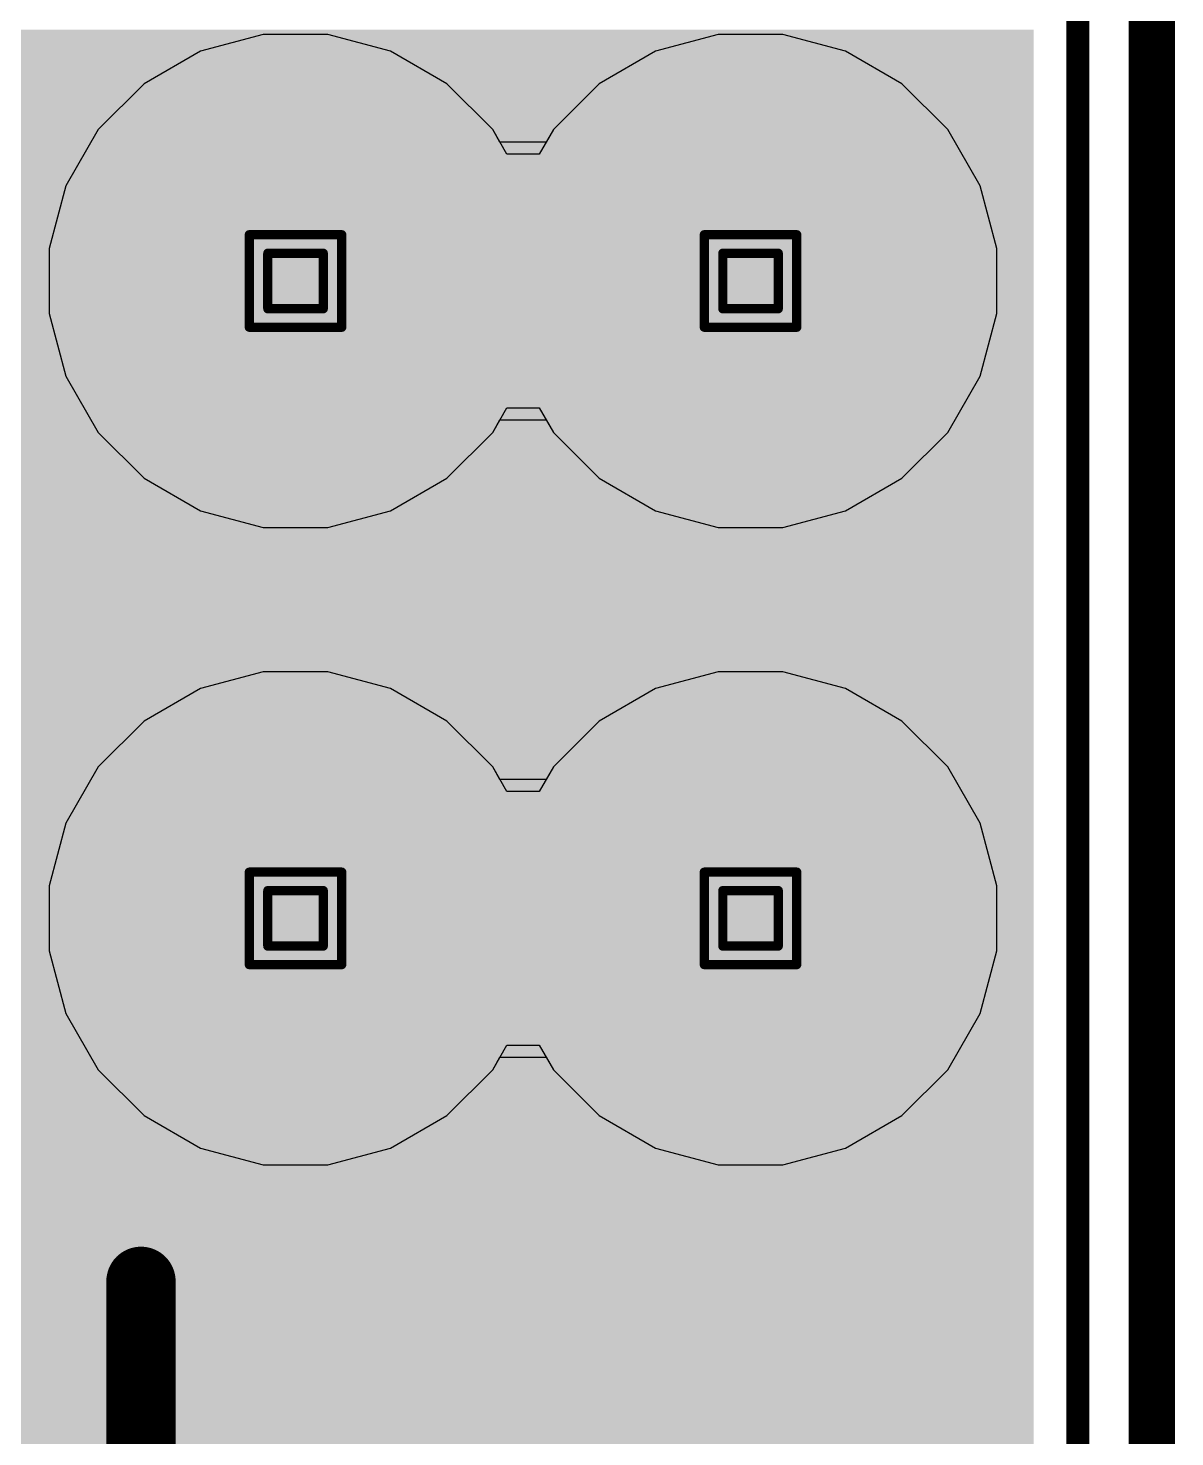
# Model space of a CAD drawing. Header units: inches. Extents: x -11 to 5379, y 0 to 5429.
# Drawn here: x 337.83 to 344.13, y 50.15 to 57.88 of the extents above; entities that cross this region are included whole.
import ezdxf

# ---------------------------------------------------------------- set-up
doc = ezdxf.new("R2010")
doc.units = ezdxf.units.IN
for name, color, linetype in [('Board Outline', 216, 'Continuous'), ('Bottom Layer', 5, 'Continuous'), ('Bottom Solder', 6, 'Continuous'), ('Drill Drawing', 1, 'Continuous'), ('GND', 16, 'Continuous'), ('Multi-Layer', 9, 'Continuous'), ('Pad Holes', 156, 'Continuous'), ('PWR', 76, 'Continuous'), ('Top Layer', 1, 'Continuous'), ('Top Overlay', 2, 'Continuous'), ('Top Solder', 216, 'Continuous')]:
    doc.layers.add(name, color=color, linetype=linetype)

# ---------------------------------------------------------------- blocks, each defined once
blk = doc.blocks.new('178_6165_0002_522')
at = {"layer": 'Bottom Layer'}
h = blk.add_hatch(color=5, dxfattribs=at)
edge = h.paths.add_edge_path()
edge.add_arc((2.8999, 1.2501), 1.1, 0, 360)
h = blk.add_hatch(color=5, dxfattribs=at)
edge = h.paths.add_edge_path()
edge.add_arc((6.4, 1.2501), 1.1, 0, 360)
h = blk.add_hatch(color=5, dxfattribs=at)
edge = h.paths.add_edge_path()
edge.add_arc((2.8999, -1.2501), 1.1, 0, 360)
h = blk.add_hatch(color=5, dxfattribs=at)
edge = h.paths.add_edge_path()
edge.add_arc((6.4, -1.2501), 1.1, 0, 360)
at = {"layer": 'Bottom Solder'}
h = blk.add_hatch(color=6, dxfattribs=at)
edge = h.paths.add_edge_path()
edge.add_arc((2.8999, 1.2501), 1.1508, 0, 360)
h = blk.add_hatch(color=6, dxfattribs=at)
edge = h.paths.add_edge_path()
edge.add_arc((6.4, 1.2501), 1.1508, 0, 360)
h = blk.add_hatch(color=6, dxfattribs=at)
edge = h.paths.add_edge_path()
edge.add_arc((2.8999, -1.2501), 1.1508, 0, 360)
h = blk.add_hatch(color=6, dxfattribs=at)
edge = h.paths.add_edge_path()
edge.add_arc((6.4, -1.2501), 1.1508, 0, 360)
at = {"layer": 'GND'}
h = blk.add_hatch(color=16, dxfattribs=at)
edge = h.paths.add_edge_path()
edge.add_arc((2.8999, 1.2501), 1.1, 0, 360)
h = blk.add_hatch(color=16, dxfattribs=at)
edge = h.paths.add_edge_path()
edge.add_arc((6.4, 1.2501), 1.1, 0, 360)
h = blk.add_hatch(color=16, dxfattribs=at)
edge = h.paths.add_edge_path()
edge.add_arc((2.8999, -1.2501), 1.1, 0, 360)
h = blk.add_hatch(color=16, dxfattribs=at)
edge = h.paths.add_edge_path()
edge.add_arc((6.4, -1.2501), 1.1, 0, 360)
at = {"layer": 'Multi-Layer'}
h = blk.add_hatch(color=9, dxfattribs=at)
edge = h.paths.add_edge_path()
edge.add_arc((2.8999, 1.2501), 1.1, 0, 360)
h = blk.add_hatch(color=9, dxfattribs=at)
edge = h.paths.add_edge_path()
edge.add_arc((6.4, 1.2501), 1.1, 0, 360)
h = blk.add_hatch(color=9, dxfattribs=at)
edge = h.paths.add_edge_path()
edge.add_arc((2.8999, -1.2501), 1.1, 0, 360)
h = blk.add_hatch(color=9, dxfattribs=at)
edge = h.paths.add_edge_path()
edge.add_arc((6.4, -1.2501), 1.1, 0, 360)
at = {"layer": 'Pad Holes'}
h = blk.add_hatch(color=7, dxfattribs=at)
edge = h.paths.add_edge_path()
edge.add_arc((2.8999, 1.2501), 0.75, 0, 360)
h = blk.add_hatch(color=7, dxfattribs=at)
edge = h.paths.add_edge_path()
edge.add_arc((6.4, 1.2501), 0.75, 0, 360)
h = blk.add_hatch(color=7, dxfattribs=at)
edge = h.paths.add_edge_path()
edge.add_arc((2.8999, -1.2501), 0.75, 0, 360)
h = blk.add_hatch(color=7, dxfattribs=at)
edge = h.paths.add_edge_path()
edge.add_arc((6.4, -1.2501), 0.75, 0, 360)
at = {"layer": 'PWR'}
h = blk.add_hatch(color=76, dxfattribs=at)
edge = h.paths.add_edge_path()
edge.add_arc((2.8999, 1.2501), 1.1, 0, 360)
h = blk.add_hatch(color=76, dxfattribs=at)
edge = h.paths.add_edge_path()
edge.add_arc((6.4, 1.2501), 1.1, 0, 360)
h = blk.add_hatch(color=76, dxfattribs=at)
edge = h.paths.add_edge_path()
edge.add_arc((2.8999, -1.2501), 1.1, 0, 360)
h = blk.add_hatch(color=76, dxfattribs=at)
edge = h.paths.add_edge_path()
edge.add_arc((6.4, -1.2501), 1.1, 0, 360)
at = {"layer": 'Top Layer'}
h = blk.add_hatch(color=1, dxfattribs=at)
edge = h.paths.add_edge_path()
edge.add_arc((2.8999, 1.2501), 1.1, 0, 360)
h = blk.add_hatch(color=1, dxfattribs=at)
edge = h.paths.add_edge_path()
edge.add_arc((6.4, 1.2501), 1.1, 0, 360)
h = blk.add_hatch(color=1, dxfattribs=at)
edge = h.paths.add_edge_path()
edge.add_arc((2.8999, -1.2501), 1.1, 0, 360)
h = blk.add_hatch(color=1, dxfattribs=at)
edge = h.paths.add_edge_path()
edge.add_arc((6.4, -1.2501), 1.1, 0, 360)
at = {"layer": 'Top Solder'}
h = blk.add_hatch(color=216, dxfattribs=at)
edge = h.paths.add_edge_path()
edge.add_arc((2.8999, 1.2501), 1.1508, 0, 360)
h = blk.add_hatch(color=216, dxfattribs=at)
edge = h.paths.add_edge_path()
edge.add_arc((6.4, 1.2501), 1.1508, 0, 360)
h = blk.add_hatch(color=216, dxfattribs=at)
edge = h.paths.add_edge_path()
edge.add_arc((2.8999, -1.2501), 1.1508, 0, 360)
h = blk.add_hatch(color=216, dxfattribs=at)
edge = h.paths.add_edge_path()
edge.add_arc((6.4, -1.2501), 1.1508, 0, 360)
at = {"layer": 'Top Overlay'}
blk.add_lwpolyline([(10.033, 3.0481, 0.127, 0.127, 0), (-10.033, 3.0481, 0.127, 0.127, 0)], format="xyseb", dxfattribs=at)

msp = doc.modelspace()

# ---------------------------------------------------------------- hatches: boundary and pattern name
at = {"layer": 'Top Layer'}
msp.add_hatch(color=1, dxfattribs=at).paths.add_polyline_path([(332.88, 49.7205), (343.3505, 49.7205), (343.3505, 57.8745), (332.88, 57.8745)])

# ---------------------------------------------------------------- linework, layer by layer
at = {"layer": 'Board Outline'}
msp.add_lwpolyline([(344, 0, 0.254, 0.254, 0), (344, 110, 0.254, 0.254, 0)], format="xyseb", dxfattribs=at)
at = {"layer": 'Bottom Layer'}
for p, q in [((343.6116, 100.3285), (343.6116, 9.6715)), ((339.1172, 57.8477), (338.7729, 57.7554)), ((339.4737, 57.8477), (339.1172, 57.8477)), ((339.8181, 57.7554), (339.4737, 57.8477)), ((341.6174, 57.8477), (341.273, 57.7554)), ((341.9739, 57.8477), (341.6174, 57.8477)), ((342.3182, 57.7554), (341.9739, 57.8477)), ((338.7729, 57.7554), (338.4641, 57.5771)), ((340.1269, 57.5771), (339.8181, 57.7554)), ((341.273, 57.7554), (340.9642, 57.5771)), ((342.627, 57.5771), (342.3182, 57.7554)), ((338.4641, 57.5771), (338.212, 57.325)), ((340.379, 57.325), (340.1269, 57.5771)), ((340.9642, 57.5771), (340.7121, 57.325)), ((342.8791, 57.325), (342.627, 57.5771)), ((338.212, 57.325), (338.0338, 57.0163)), ((340.4566, 57.1905), (340.379, 57.325)), ((340.7121, 57.325), (340.6344, 57.1905)), ((343.0573, 57.0163), (342.8791, 57.325)), ((340.6344, 57.1905), (340.4566, 57.1905)), ((338.0338, 57.0163), (337.9415, 56.6719)), ((343.1496, 56.6719), (343.0573, 57.0163)), ((337.9415, 56.6719), (337.9415, 56.3154)), ((343.1496, 56.3154), (343.1496, 56.6719)), ((337.9415, 56.3154), (338.0338, 55.971)), ((343.0573, 55.971), (343.1496, 56.3154)), ((338.0338, 55.971), (338.212, 55.6623)), ((342.8791, 55.6623), (343.0573, 55.971)), ((340.379, 55.6623), (340.4566, 55.7968)), ((340.4566, 55.7968), (340.6344, 55.7968)), ((340.6344, 55.7968), (340.7121, 55.6623)), ((338.212, 55.6623), (338.4641, 55.4102)), ((340.1269, 55.4102), (340.379, 55.6623)), ((340.7121, 55.6623), (340.9642, 55.4102)), ((342.627, 55.4102), (342.8791, 55.6623)), ((338.4641, 55.4102), (338.7729, 55.2319)), ((339.8181, 55.2319), (340.1269, 55.4102)), ((340.9642, 55.4102), (341.273, 55.2319)), ((342.3182, 55.2319), (342.627, 55.4102)), ((338.7729, 55.2319), (339.1172, 55.1397)), ((339.4737, 55.1397), (339.8181, 55.2319)), ((341.273, 55.2319), (341.6174, 55.1397)), ((341.9739, 55.1397), (342.3182, 55.2319)), ((339.1172, 55.1397), (339.4737, 55.1397)), ((341.6174, 55.1397), (341.9739, 55.1397)), ((339.1172, 54.3475), (338.7729, 54.2553)), ((339.4737, 54.3475), (339.1172, 54.3475)), ((339.8181, 54.2553), (339.4737, 54.3475)), ((341.6174, 54.3475), (341.273, 54.2553)), ((341.9739, 54.3475), (341.6174, 54.3475)), ((342.3182, 54.2553), (341.9739, 54.3475)), ((338.7729, 54.2553), (338.4641, 54.077)), ((340.1269, 54.077), (339.8181, 54.2553)), ((341.273, 54.2553), (340.9642, 54.077)), ((342.627, 54.077), (342.3182, 54.2553)), ((338.4641, 54.077), (338.212, 53.8249)), ((340.379, 53.8249), (340.1269, 54.077)), ((340.9642, 54.077), (340.7121, 53.8249)), ((342.8791, 53.8249), (342.627, 54.077)), ((338.212, 53.8249), (338.0338, 53.5162)), ((340.4566, 53.6903), (340.379, 53.8249)), ((340.7121, 53.8249), (340.6344, 53.6903)), ((343.0573, 53.5162), (342.8791, 53.8249)), ((340.6344, 53.6903), (340.4566, 53.6903)), ((338.0338, 53.5162), (337.9415, 53.1718)), ((343.1496, 53.1718), (343.0573, 53.5162)), ((337.9415, 53.1718), (337.9415, 52.8153)), ((343.1496, 52.8153), (343.1496, 53.1718)), ((337.9415, 52.8153), (338.0338, 52.4709)), ((343.0573, 52.4709), (343.1496, 52.8153)), ((338.0338, 52.4709), (338.212, 52.1622)), ((342.8791, 52.1622), (343.0573, 52.4709)), ((340.379, 52.1622), (340.4566, 52.2967)), ((340.4566, 52.2967), (340.6344, 52.2967)), ((340.6344, 52.2967), (340.7121, 52.1622)), ((338.212, 52.1622), (338.4641, 51.9101)), ((340.1269, 51.9101), (340.379, 52.1622)), ((340.7121, 52.1622), (340.9642, 51.9101)), ((342.627, 51.9101), (342.8791, 52.1622)), ((338.4641, 51.9101), (338.7729, 51.7318)), ((339.8181, 51.7318), (340.1269, 51.9101)), ((340.9642, 51.9101), (341.273, 51.7318)), ((342.3182, 51.7318), (342.627, 51.9101)), ((338.7729, 51.7318), (339.1172, 51.6395)), ((339.4737, 51.6395), (339.8181, 51.7318)), ((341.273, 51.7318), (341.6174, 51.6395)), ((341.9739, 51.6395), (342.3182, 51.7318)), ((339.1172, 51.6395), (339.4737, 51.6395)), ((341.6174, 51.6395), (341.9739, 51.6395))]:
    msp.add_line(p, q, dxfattribs=at)
at = {"layer": 'Drill Drawing'}
for points in [[(339.0415, 56.7477, 0.0508, 0.0508, 0), (339.5495, 56.7477, 0.0508, 0.0508, 0)], [(339.0415, 56.2397, 0.0508, 0.0508, 0), (339.0415, 56.7477, 0.0508, 0.0508, 0)], [(339.5495, 56.2397, 0.0508, 0.0508, 0), (339.5495, 56.7477, 0.0508, 0.0508, 0)], [(341.5416, 56.7477, 0.0508, 0.0508, 0), (342.0496, 56.7477, 0.0508, 0.0508, 0)], [(341.5416, 56.2397, 0.0508, 0.0508, 0), (341.5416, 56.7477, 0.0508, 0.0508, 0)], [(342.0496, 56.2397, 0.0508, 0.0508, 0), (342.0496, 56.7477, 0.0508, 0.0508, 0)], [(339.1431, 56.6461, 0.0508, 0.0508, 0), (339.4479, 56.6461, 0.0508, 0.0508, 0)], [(339.1431, 56.3413, 0.0508, 0.0508, 0), (339.1431, 56.6461, 0.0508, 0.0508, 0)], [(339.4479, 56.3413, 0.0508, 0.0508, 0), (339.4479, 56.6461, 0.0508, 0.0508, 0)], [(341.6432, 56.6461, 0.0508, 0.0508, 0), (341.948, 56.6461, 0.0508, 0.0508, 0)], [(341.6432, 56.3413, 0.0508, 0.0508, 0), (341.6432, 56.6461, 0.0508, 0.0508, 0)], [(341.948, 56.3413, 0.0508, 0.0508, 0), (341.948, 56.6461, 0.0508, 0.0508, 0)], [(339.1431, 56.3413, 0.0508, 0.0508, 0), (339.4479, 56.3413, 0.0508, 0.0508, 0)], [(341.6432, 56.3413, 0.0508, 0.0508, 0), (341.948, 56.3413, 0.0508, 0.0508, 0)], [(339.0415, 56.2397, 0.0508, 0.0508, 0), (339.5495, 56.2397, 0.0508, 0.0508, 0)], [(341.5416, 56.2397, 0.0508, 0.0508, 0), (342.0496, 56.2397, 0.0508, 0.0508, 0)], [(339.0415, 53.2475, 0.0508, 0.0508, 0), (339.5495, 53.2475, 0.0508, 0.0508, 0)], [(339.0415, 52.7395, 0.0508, 0.0508, 0), (339.0415, 53.2475, 0.0508, 0.0508, 0)], [(339.5495, 52.7395, 0.0508, 0.0508, 0), (339.5495, 53.2475, 0.0508, 0.0508, 0)], [(341.5416, 53.2475, 0.0508, 0.0508, 0), (342.0496, 53.2475, 0.0508, 0.0508, 0)], [(341.5416, 52.7395, 0.0508, 0.0508, 0), (341.5416, 53.2475, 0.0508, 0.0508, 0)], [(342.0496, 52.7395, 0.0508, 0.0508, 0), (342.0496, 53.2475, 0.0508, 0.0508, 0)], [(339.1431, 53.1459, 0.0508, 0.0508, 0), (339.4479, 53.1459, 0.0508, 0.0508, 0)], [(339.1431, 52.8411, 0.0508, 0.0508, 0), (339.1431, 53.1459, 0.0508, 0.0508, 0)], [(339.4479, 52.8411, 0.0508, 0.0508, 0), (339.4479, 53.1459, 0.0508, 0.0508, 0)], [(341.6432, 53.1459, 0.0508, 0.0508, 0), (341.948, 53.1459, 0.0508, 0.0508, 0)], [(341.6432, 52.8411, 0.0508, 0.0508, 0), (341.6432, 53.1459, 0.0508, 0.0508, 0)], [(341.948, 52.8411, 0.0508, 0.0508, 0), (341.948, 53.1459, 0.0508, 0.0508, 0)], [(339.1431, 52.8411, 0.0508, 0.0508, 0), (339.4479, 52.8411, 0.0508, 0.0508, 0)], [(341.6432, 52.8411, 0.0508, 0.0508, 0), (341.948, 52.8411, 0.0508, 0.0508, 0)], [(339.0415, 52.7395, 0.0508, 0.0508, 0), (339.5495, 52.7395, 0.0508, 0.0508, 0)], [(341.5416, 52.7395, 0.0508, 0.0508, 0), (342.0496, 52.7395, 0.0508, 0.0508, 0)]]:
    msp.add_lwpolyline(points, format="xyseb", dxfattribs=at)
for points in [[(339.0288, 56.7477, 0.0254, 0.0254, 1), (339.0542, 56.7477, 0.0254, 0.0254, 1)], [(339.0288, 56.7477, 0.0254, 0.0254, 1), (339.0542, 56.7477, 0.0254, 0.0254, 1)], [(339.5368, 56.7477, 0.0254, 0.0254, 1), (339.5622, 56.7477, 0.0254, 0.0254, 1)], [(339.5368, 56.7477, 0.0254, 0.0254, 1), (339.5622, 56.7477, 0.0254, 0.0254, 1)], [(341.5289, 56.7477, 0.0254, 0.0254, 1), (341.5543, 56.7477, 0.0254, 0.0254, 1)], [(341.5289, 56.7477, 0.0254, 0.0254, 1), (341.5543, 56.7477, 0.0254, 0.0254, 1)], [(342.0369, 56.7477, 0.0254, 0.0254, 1), (342.0623, 56.7477, 0.0254, 0.0254, 1)], [(342.0369, 56.7477, 0.0254, 0.0254, 1), (342.0623, 56.7477, 0.0254, 0.0254, 1)], [(339.1304, 56.6461, 0.0254, 0.0254, 1), (339.1558, 56.6461, 0.0254, 0.0254, 1)], [(339.1304, 56.6461, 0.0254, 0.0254, 1), (339.1558, 56.6461, 0.0254, 0.0254, 1)], [(339.4352, 56.6461, 0.0254, 0.0254, 1), (339.4606, 56.6461, 0.0254, 0.0254, 1)], [(339.4352, 56.6461, 0.0254, 0.0254, 1), (339.4606, 56.6461, 0.0254, 0.0254, 1)], [(341.6305, 56.6461, 0.0254, 0.0254, 1), (341.6559, 56.6461, 0.0254, 0.0254, 1)], [(341.6305, 56.6461, 0.0254, 0.0254, 1), (341.6559, 56.6461, 0.0254, 0.0254, 1)], [(341.9353, 56.6461, 0.0254, 0.0254, 1), (341.9607, 56.6461, 0.0254, 0.0254, 1)], [(341.9353, 56.6461, 0.0254, 0.0254, 1), (341.9607, 56.6461, 0.0254, 0.0254, 1)], [(339.1304, 56.3413, 0.0254, 0.0254, 1), (339.1558, 56.3413, 0.0254, 0.0254, 1)], [(339.1304, 56.3413, 0.0254, 0.0254, 1), (339.1558, 56.3413, 0.0254, 0.0254, 1)], [(339.4352, 56.3413, 0.0254, 0.0254, 1), (339.4606, 56.3413, 0.0254, 0.0254, 1)], [(339.4352, 56.3413, 0.0254, 0.0254, 1), (339.4606, 56.3413, 0.0254, 0.0254, 1)], [(341.6305, 56.3413, 0.0254, 0.0254, 1), (341.6559, 56.3413, 0.0254, 0.0254, 1)], [(341.6305, 56.3413, 0.0254, 0.0254, 1), (341.6559, 56.3413, 0.0254, 0.0254, 1)], [(341.9353, 56.3413, 0.0254, 0.0254, 1), (341.9607, 56.3413, 0.0254, 0.0254, 1)], [(341.9353, 56.3413, 0.0254, 0.0254, 1), (341.9607, 56.3413, 0.0254, 0.0254, 1)], [(339.0288, 56.2397, 0.0254, 0.0254, 1), (339.0542, 56.2397, 0.0254, 0.0254, 1)], [(339.0288, 56.2397, 0.0254, 0.0254, 1), (339.0542, 56.2397, 0.0254, 0.0254, 1)], [(339.5368, 56.2397, 0.0254, 0.0254, 1), (339.5622, 56.2397, 0.0254, 0.0254, 1)], [(339.5368, 56.2397, 0.0254, 0.0254, 1), (339.5622, 56.2397, 0.0254, 0.0254, 1)], [(341.5289, 56.2397, 0.0254, 0.0254, 1), (341.5543, 56.2397, 0.0254, 0.0254, 1)], [(341.5289, 56.2397, 0.0254, 0.0254, 1), (341.5543, 56.2397, 0.0254, 0.0254, 1)], [(342.0369, 56.2397, 0.0254, 0.0254, 1), (342.0623, 56.2397, 0.0254, 0.0254, 1)], [(342.0369, 56.2397, 0.0254, 0.0254, 1), (342.0623, 56.2397, 0.0254, 0.0254, 1)], [(339.0288, 53.2475, 0.0254, 0.0254, 1), (339.0542, 53.2475, 0.0254, 0.0254, 1)], [(339.0288, 53.2475, 0.0254, 0.0254, 1), (339.0542, 53.2475, 0.0254, 0.0254, 1)], [(339.5368, 53.2475, 0.0254, 0.0254, 1), (339.5622, 53.2475, 0.0254, 0.0254, 1)], [(339.5368, 53.2475, 0.0254, 0.0254, 1), (339.5622, 53.2475, 0.0254, 0.0254, 1)], [(341.5289, 53.2475, 0.0254, 0.0254, 1), (341.5543, 53.2475, 0.0254, 0.0254, 1)], [(341.5289, 53.2475, 0.0254, 0.0254, 1), (341.5543, 53.2475, 0.0254, 0.0254, 1)], [(342.0369, 53.2475, 0.0254, 0.0254, 1), (342.0623, 53.2475, 0.0254, 0.0254, 1)], [(342.0369, 53.2475, 0.0254, 0.0254, 1), (342.0623, 53.2475, 0.0254, 0.0254, 1)], [(339.1304, 53.1459, 0.0254, 0.0254, 1), (339.1558, 53.1459, 0.0254, 0.0254, 1)], [(339.1304, 53.1459, 0.0254, 0.0254, 1), (339.1558, 53.1459, 0.0254, 0.0254, 1)], [(339.4352, 53.1459, 0.0254, 0.0254, 1), (339.4606, 53.1459, 0.0254, 0.0254, 1)], [(339.4352, 53.1459, 0.0254, 0.0254, 1), (339.4606, 53.1459, 0.0254, 0.0254, 1)], [(341.6305, 53.1459, 0.0254, 0.0254, 1), (341.6559, 53.1459, 0.0254, 0.0254, 1)], [(341.6305, 53.1459, 0.0254, 0.0254, 1), (341.6559, 53.1459, 0.0254, 0.0254, 1)], [(341.9353, 53.1459, 0.0254, 0.0254, 1), (341.9607, 53.1459, 0.0254, 0.0254, 1)], [(341.9353, 53.1459, 0.0254, 0.0254, 1), (341.9607, 53.1459, 0.0254, 0.0254, 1)], [(339.1304, 52.8411, 0.0254, 0.0254, 1), (339.1558, 52.8411, 0.0254, 0.0254, 1)], [(339.1304, 52.8411, 0.0254, 0.0254, 1), (339.1558, 52.8411, 0.0254, 0.0254, 1)], [(339.4352, 52.8411, 0.0254, 0.0254, 1), (339.4606, 52.8411, 0.0254, 0.0254, 1)], [(339.4352, 52.8411, 0.0254, 0.0254, 1), (339.4606, 52.8411, 0.0254, 0.0254, 1)], [(341.6305, 52.8411, 0.0254, 0.0254, 1), (341.6559, 52.8411, 0.0254, 0.0254, 1)], [(341.6305, 52.8411, 0.0254, 0.0254, 1), (341.6559, 52.8411, 0.0254, 0.0254, 1)], [(341.9353, 52.8411, 0.0254, 0.0254, 1), (341.9607, 52.8411, 0.0254, 0.0254, 1)], [(341.9353, 52.8411, 0.0254, 0.0254, 1), (341.9607, 52.8411, 0.0254, 0.0254, 1)], [(339.0288, 52.7395, 0.0254, 0.0254, 1), (339.0542, 52.7395, 0.0254, 0.0254, 1)], [(339.0288, 52.7395, 0.0254, 0.0254, 1), (339.0542, 52.7395, 0.0254, 0.0254, 1)], [(339.5368, 52.7395, 0.0254, 0.0254, 1), (339.5622, 52.7395, 0.0254, 0.0254, 1)], [(339.5368, 52.7395, 0.0254, 0.0254, 1), (339.5622, 52.7395, 0.0254, 0.0254, 1)], [(341.5289, 52.7395, 0.0254, 0.0254, 1), (341.5543, 52.7395, 0.0254, 0.0254, 1)], [(341.5289, 52.7395, 0.0254, 0.0254, 1), (341.5543, 52.7395, 0.0254, 0.0254, 1)], [(342.0369, 52.7395, 0.0254, 0.0254, 1), (342.0623, 52.7395, 0.0254, 0.0254, 1)], [(342.0369, 52.7395, 0.0254, 0.0254, 1), (342.0623, 52.7395, 0.0254, 0.0254, 1)]]:
    msp.add_lwpolyline(points, format="xyseb", close=True, dxfattribs=at)
at = {"layer": 'GND'}
for p, q in [((343.6116, 97.6287), (343.6116, 11.4121)), ((339.1172, 57.8477), (338.7729, 57.7554)), ((339.4737, 57.8477), (339.1172, 57.8477)), ((339.8181, 57.7554), (339.4737, 57.8477)), ((341.6174, 57.8477), (341.273, 57.7554)), ((341.9739, 57.8477), (341.6174, 57.8477)), ((342.3182, 57.7554), (341.9739, 57.8477)), ((338.7729, 57.7554), (338.4641, 57.5771)), ((340.1269, 57.5771), (339.8181, 57.7554)), ((341.273, 57.7554), (340.9642, 57.5771)), ((342.627, 57.5771), (342.3182, 57.7554)), ((338.4641, 57.5771), (338.212, 57.325)), ((340.379, 57.325), (340.1269, 57.5771)), ((340.9642, 57.5771), (340.7121, 57.325)), ((342.8791, 57.325), (342.627, 57.5771)), ((338.212, 57.325), (338.0338, 57.0163)), ((340.4185, 57.2565), (340.379, 57.325)), ((340.7121, 57.325), (340.6725, 57.2565)), ((343.0573, 57.0163), (342.8791, 57.325)), ((340.6725, 57.2565), (340.4185, 57.2565)), ((338.0338, 57.0163), (337.9415, 56.6719)), ((343.1496, 56.6719), (343.0573, 57.0163)), ((337.9415, 56.6719), (337.9415, 56.3154)), ((343.1496, 56.3154), (343.1496, 56.6719)), ((337.9415, 56.3154), (338.0338, 55.971)), ((343.0573, 55.971), (343.1496, 56.3154)), ((338.0338, 55.971), (338.212, 55.6623)), ((342.8791, 55.6623), (343.0573, 55.971)), ((340.379, 55.6623), (340.4185, 55.7309)), ((340.4185, 55.7309), (340.6725, 55.7309)), ((340.6725, 55.7309), (340.7121, 55.6623)), ((338.212, 55.6623), (338.4641, 55.4102)), ((340.1269, 55.4102), (340.379, 55.6623)), ((340.7121, 55.6623), (340.9642, 55.4102)), ((342.627, 55.4102), (342.8791, 55.6623)), ((338.4641, 55.4102), (338.7729, 55.2319)), ((339.8181, 55.2319), (340.1269, 55.4102)), ((340.9642, 55.4102), (341.273, 55.2319)), ((342.3182, 55.2319), (342.627, 55.4102)), ((338.7729, 55.2319), (339.1172, 55.1397)), ((339.4737, 55.1397), (339.8181, 55.2319)), ((341.273, 55.2319), (341.6174, 55.1397)), ((341.9739, 55.1397), (342.3182, 55.2319)), ((339.1172, 55.1397), (339.4737, 55.1397)), ((341.6174, 55.1397), (341.9739, 55.1397)), ((339.1172, 54.3475), (338.7729, 54.2553)), ((339.4737, 54.3475), (339.1172, 54.3475)), ((339.8181, 54.2553), (339.4737, 54.3475)), ((341.6174, 54.3475), (341.273, 54.2553)), ((341.9739, 54.3475), (341.6174, 54.3475)), ((342.3182, 54.2553), (341.9739, 54.3475)), ((338.7729, 54.2553), (338.4641, 54.077)), ((340.1269, 54.077), (339.8181, 54.2553)), ((341.273, 54.2553), (340.9642, 54.077)), ((342.627, 54.077), (342.3182, 54.2553)), ((338.4641, 54.077), (338.212, 53.8249)), ((340.379, 53.8249), (340.1269, 54.077)), ((340.9642, 54.077), (340.7121, 53.8249)), ((342.8791, 53.8249), (342.627, 54.077)), ((338.212, 53.8249), (338.0338, 53.5162)), ((340.4185, 53.7563), (340.379, 53.8249)), ((340.7121, 53.8249), (340.6725, 53.7563)), ((343.0573, 53.5162), (342.8791, 53.8249)), ((340.6725, 53.7563), (340.4185, 53.7563)), ((338.0338, 53.5162), (337.9415, 53.1718)), ((343.1496, 53.1718), (343.0573, 53.5162)), ((337.9415, 53.1718), (337.9415, 52.8153)), ((343.1496, 52.8153), (343.1496, 53.1718)), ((337.9415, 52.8153), (338.0338, 52.4709)), ((343.0573, 52.4709), (343.1496, 52.8153)), ((338.0338, 52.4709), (338.212, 52.1622)), ((342.8791, 52.1622), (343.0573, 52.4709)), ((340.379, 52.1622), (340.4185, 52.2307)), ((340.4185, 52.2307), (340.6725, 52.2307)), ((340.6725, 52.2307), (340.7121, 52.1622)), ((338.212, 52.1622), (338.4641, 51.9101)), ((340.1269, 51.9101), (340.379, 52.1622)), ((340.7121, 52.1622), (340.9642, 51.9101)), ((342.627, 51.9101), (342.8791, 52.1622)), ((338.4641, 51.9101), (338.7729, 51.7318)), ((339.8181, 51.7318), (340.1269, 51.9101)), ((340.9642, 51.9101), (341.273, 51.7318)), ((342.3182, 51.7318), (342.627, 51.9101)), ((338.7729, 51.7318), (339.1172, 51.6395)), ((339.4737, 51.6395), (339.8181, 51.7318)), ((341.273, 51.7318), (341.6174, 51.6395)), ((341.9739, 51.6395), (342.3182, 51.7318)), ((339.1172, 51.6395), (339.4737, 51.6395)), ((341.6174, 51.6395), (341.9739, 51.6395))]:
    msp.add_line(p, q, dxfattribs=at)
at = {"layer": 'PWR'}
msp.add_line((343.6116, 73.3586), (343.6116, 0.3885), dxfattribs=at)
at = {"layer": 'Top Layer'}
msp.add_lwpolyline([(338.4463, 48.133, 0.381, 0.381, 0), (338.4463, 51, 0.381, 0.381, 0)], format="xyseb", dxfattribs=at)
msp.add_lwpolyline([(338.3511, 51, 0.1905, 0.1905, 1), (338.5416, 51, 0.1905, 0.1905, 1)], format="xyseb", close=True, dxfattribs=at)

# ---------------------------------------------------------------- block references
at = {"rotation": 270}
msp.add_blockref('178_6165_0002_522', (340.5455, 59.3936), dxfattribs=at)

doc.saveas('drawing.dxf')
